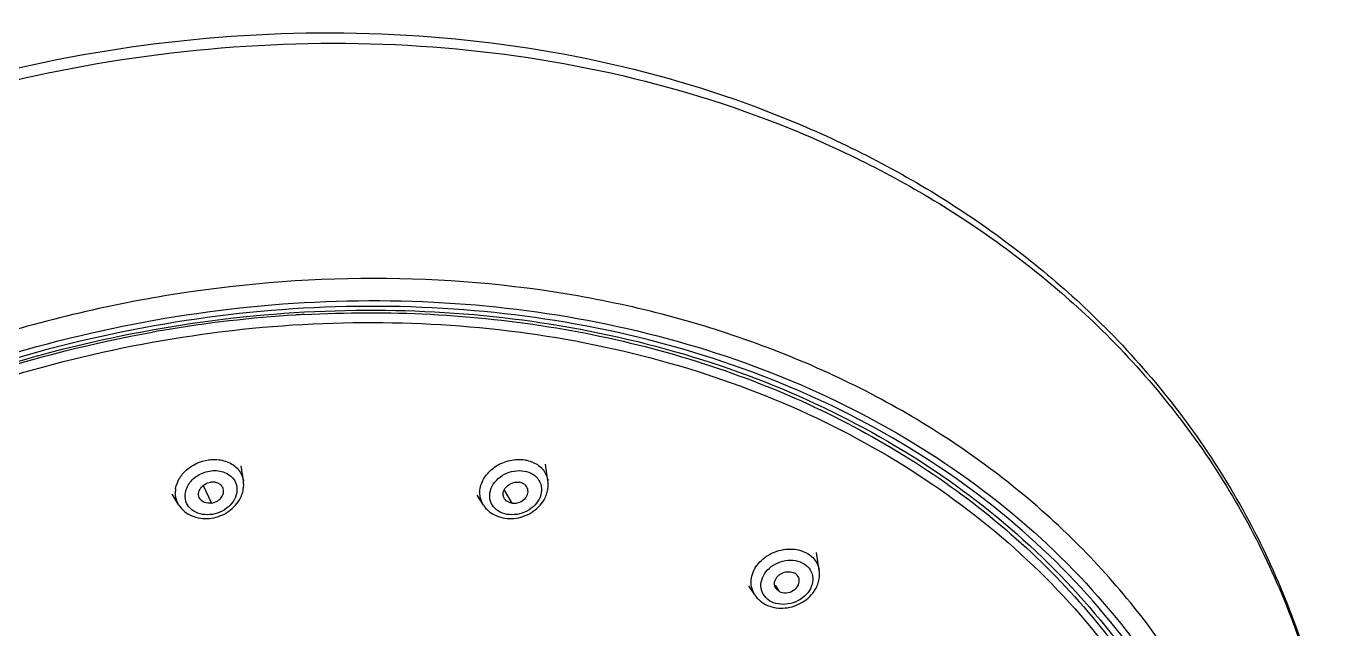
# Model space of a CAD drawing. Extents: x 0 to 3160, y 0 to 2315.
# Drawn here: x 1035.94 to 1082.55, y 1136.59 to 1157.86 of the extents above; entities that cross this region are included whole.
import ezdxf

# ---------------------------------------------------------------- set-up
doc = ezdxf.new("R2010")
doc.units = 0
doc.header["$LTSCALE"] = 3
doc.header["$MEASUREMENT"] = 0
doc.layers.get('0').update_dxf_attribs({"linetype": 'CONTINUOUS'})

msp = doc.modelspace()

# ---------------------------------------------------------------- linework, layer by layer
at = {"color": 7, "linetype": 'Continuous'}
for p, q in [((1043.611, 1141.811), (1043.53, 1142.335)), ((1054.37, 1141.811), (1054.28, 1142.395)), ((1041.332, 1140.953), (1041.089, 1141.334)), ((1052.091, 1140.953), (1051.869, 1141.301)), ((1063.953, 1138.646), (1063.856, 1139.276)), ((1061.674, 1137.788), (1061.472, 1138.105)), ((1062.538, 1137.903), (1062.42, 1138.009))]:
    msp.add_line(p, q, dxfattribs=at)
at = {"color": 9, "linetype": 'Continuous'}
for p, q in [((1042.194, 1141.64), (1042.482, 1141.023)), ((1052.826, 1141.483), (1053.09, 1141.023)), ((1062.394, 1138.125), (1062.538, 1137.903))]:
    msp.add_line(p, q, dxfattribs=at)
for centre, radius, start, end in [((1048.199, 1103.443), 44.308, 93.5363, 99.6716), ((1048.1, 1104.658), 43.09, 93.1201, 93.5043), ((1048.3, 1102.811), 44.948, 99.6632, 100.1241), ((1042.091, 1141.391), 0.886, 170.5007, 180.827)]:
    msp.add_arc(centre, radius, start, end, dxfattribs=at)
at = {"color": 7, "linetype": 'Continuous'}
for centre in [(1042.5, 1141.712), (1053.26, 1141.712), (1062.843, 1138.547)]:
    msp.add_arc(centre, 1.128, 329.4741, 339.948, dxfattribs=at)
for points, knots in [([(1022.6, 1151.556), (1026.847, 1153.814), (1035.915, 1157.136), (1047.851, 1158.034), (1056.968, 1156.637), (1063.284, 1154.595), (1068.964, 1151.599), (1072.264, 1148.973), (1073.738, 1147.536)], [0, 0, 0, 0, 0.264469, 0.52352, 0.648667, 0.7698, 0.88679, 1, 1, 1, 1]), ([(1006.638, 1116.662), (1006.913, 1118.31), (1007.776, 1121.619), (1009.908, 1126.373), (1012.844, 1130.887), (1017.781, 1136.495), (1025.532, 1142.292), (1036.332, 1146.727), (1047.761, 1148.342), (1057.107, 1147.162), (1063.826, 1144.687), (1068.289, 1142.168), (1072.134, 1139.021), (1074.243, 1136.526), (1075.154, 1135.209)], [0, 0, 0, 0, 0.057674, 0.11735, 0.179101, 0.242807, 0.374484, 0.50898, 0.641735, 0.768694, 0.829378, 0.887997, 0.94474, 1, 1, 1, 1]), ([(1073.738, 1147.536), (1075.414, 1145.903), (1078.38, 1142.262), (1081.355, 1135.896), (1082.675, 1128.972), (1082.42, 1124.252), (1082.031, 1121.92)], [0, 0, 0, 0, 0.251042, 0.498265, 0.74639, 1, 1, 1, 1]), ([(1042.071, 1141.185), (1042.04, 1141.236), (1042.008, 1141.365), (1042.085, 1141.554), (1042.241, 1141.699), (1042.381, 1141.75), (1042.453, 1141.76)], [0, 0, 0, 0, 0.221604, 0.461596, 0.72531, 1, 1, 1, 1]), ([(1042.9, 1141.511), (1042.891, 1141.552), (1042.852, 1141.634), (1042.745, 1141.723), (1042.605, 1141.768), (1042.504, 1141.768), (1042.453, 1141.76)], [0, 0, 0, 0, 0.229311, 0.467851, 0.725461, 1, 1, 1, 1]), ([(1042.482, 1141.023), (1042.545, 1141.032), (1042.667, 1141.074), (1042.816, 1141.189), (1042.905, 1141.343), (1042.912, 1141.459), (1042.9, 1141.511)], [0, 0, 0, 0, 0.269956, 0.533078, 0.776718, 1, 1, 1, 1]), ([(1052.79, 1141.305), (1052.783, 1141.366), (1052.809, 1141.503), (1052.949, 1141.661), (1053.143, 1141.76), (1053.293, 1141.771), (1053.364, 1141.76)], [0, 0, 0, 0, 0.224595, 0.474798, 0.739773, 1, 1, 1, 1]), ([(1053.09, 1141.023), (1053.165, 1141.011), (1053.324, 1141.025), (1053.528, 1141.136), (1053.662, 1141.314), (1053.673, 1141.46), (1053.656, 1141.522)], [0, 0, 0, 0, 0.263021, 0.529407, 0.77733, 1, 1, 1, 1]), ([(1053.656, 1141.522), (1053.64, 1141.583), (1053.561, 1141.7), (1053.432, 1141.75), (1053.364, 1141.76)], [0, 0, 0, 0, 0.476536, 1, 1, 1, 1]), ([(1041.332, 1140.953), (1041.385, 1140.869), (1041.521, 1140.718), (1041.876, 1140.505), (1042.423, 1140.436), (1043.043, 1140.645), (1043.365, 1140.957), (1043.472, 1141.139)], [0, 0, 0, 0, 0.118133, 0.23883, 0.488884, 0.747812, 1, 1, 1, 1]), ([(1042.482, 1141.023), (1042.401, 1141.011), (1042.24, 1141.021), (1042.109, 1141.124), (1042.071, 1141.185)], [0, 0, 0, 0, 0.529902, 1, 1, 1, 1]), ([(1052.091, 1140.953), (1052.144, 1140.869), (1052.28, 1140.718), (1052.635, 1140.505), (1053.182, 1140.436), (1053.803, 1140.645), (1054.124, 1140.957), (1054.231, 1141.139)], [0, 0, 0, 0, 0.118133, 0.23883, 0.488884, 0.747812, 1, 1, 1, 1]), ([(1053.09, 1141.023), (1053.037, 1141.031), (1052.938, 1141.064), (1052.86, 1141.137), (1052.834, 1141.178)], [0, 0, 0, 0, 0.520269, 1, 1, 1, 1]), ([(1062.386, 1138.27), (1062.405, 1138.334), (1062.461, 1138.426), (1062.571, 1138.513), (1062.701, 1138.581), (1062.879, 1138.617), (1063.022, 1138.584), (1063.082, 1138.551)], [0, 0, 0, 0, 0.238093, 0.366825, 0.498501, 0.758233, 1, 1, 1, 1]), ([(1063.239, 1138.362), (1063.222, 1138.421), (1063.17, 1138.495), (1063.101, 1138.541), (1063.082, 1138.551)], [0, 0, 0, 0, 0.738864, 1, 1, 1, 1]), ([(1062.42, 1138.009), (1062.395, 1138.046), (1062.362, 1138.133), (1062.373, 1138.226), (1062.386, 1138.27)], [0, 0, 0, 0, 0.49127, 1, 1, 1, 1]), ([(1062.538, 1137.903), (1062.613, 1137.862), (1062.797, 1137.832), (1063.053, 1137.922), (1063.236, 1138.113), (1063.26, 1138.289), (1063.239, 1138.362)], [0, 0, 0, 0, 0.251684, 0.520708, 0.775238, 1, 1, 1, 1]), ([(1061.674, 1137.788), (1061.727, 1137.705), (1061.863, 1137.553), (1062.218, 1137.341), (1062.765, 1137.271), (1063.386, 1137.481), (1063.707, 1137.793), (1063.814, 1137.975)], [0, 0, 0, 0, 0.118133, 0.23883, 0.488884, 0.747812, 1, 1, 1, 1])]:
    msp.add_open_spline(points, degree=3, knots=knots, dxfattribs=at)
at = {"color": 9, "linetype": 'Continuous'}
for points, knots in [([(1022.796, 1151.205), (1027.024, 1153.445), (1036.043, 1156.745), (1047.906, 1157.661), (1056.968, 1156.311), (1063.242, 1154.32), (1068.884, 1151.394), (1072.169, 1148.827), (1073.639, 1147.421)], [0, 0, 0, 0, 0.26505, 0.524518, 0.649712, 0.770722, 0.887374, 1, 1, 1, 1]), ([(1080.296, 1116.772), (1080.641, 1118.84), (1080.874, 1123.019), (1079.743, 1129.155), (1077.164, 1134.812), (1073.249, 1139.751), (1068.169, 1143.779), (1062.133, 1146.75), (1055.378, 1148.564), (1048.161, 1149.163), (1040.751, 1148.529), (1031.02, 1146.091), (1021.997, 1141.397), (1014.632, 1134.858), (1010.209, 1129.287), (1007.027, 1123.226), (1005.796, 1118.916), (1005.438, 1116.771)], [0, 0, 0, 0, 0.057279, 0.113229, 0.168926, 0.225491, 0.283876, 0.344681, 0.408101, 0.473925, 0.541618, 0.610414, 0.747275, 0.814026, 0.878586, 0.940574, 1, 1, 1, 1]), ([(1006.207, 1116.77), (1006.515, 1118.528), (1007.481, 1122.055), (1009.858, 1127.094), (1013.119, 1131.844), (1018.577, 1137.678), (1027.075, 1143.55), (1038.765, 1147.706), (1050.911, 1148.663), (1060.597, 1146.621), (1067.305, 1143.321), (1071.613, 1140.155), (1075.152, 1136.343), (1076.942, 1133.417), (1077.67, 1131.898)], [0, 0, 0, 0, 0.058256, 0.118591, 0.181072, 0.245532, 0.378538, 0.513692, 0.646024, 0.771485, 0.831227, 0.888946, 0.945009, 1, 1, 1, 1]), ([(1077.46, 1131.773), (1076.738, 1133.285), (1074.961, 1136.196), (1071.445, 1139.991), (1067.161, 1143.142), (1060.491, 1146.427), (1050.857, 1148.458), (1038.776, 1147.504), (1027.151, 1143.365), (1018.703, 1137.518), (1013.282, 1131.711), (1010.045, 1126.984), (1007.689, 1121.969), (1006.736, 1118.461), (1006.433, 1116.712)], [0, 0, 0, 0, 0.054994, 0.111057, 0.168777, 0.228521, 0.353993, 0.486343, 0.621509, 0.754513, 0.818966, 0.881436, 0.941758, 1, 1, 1, 1]), ([(1007.058, 1116.534), (1007.331, 1118.167), (1008.184, 1121.443), (1010.292, 1126.148), (1013.192, 1130.614), (1018.067, 1136.16), (1025.718, 1141.895), (1036.382, 1146.289), (1047.674, 1147.9), (1056.916, 1146.749), (1063.57, 1144.315), (1067.998, 1141.832), (1071.819, 1138.726), (1073.92, 1136.26), (1074.829, 1134.958)], [0, 0, 0, 0, 0.057753, 0.117461, 0.179204, 0.242865, 0.374388, 0.508704, 0.641328, 0.768271, 0.829003, 0.887713, 0.944583, 1, 1, 1, 1]), ([(1045.755, 1147.684), (1048.726, 1147.846), (1054.587, 1147.562), (1061.569, 1145.582), (1066.521, 1143.074), (1069.825, 1140.802), (1072.709, 1138.149), (1074.334, 1136.138), (1075.056, 1135.087)], [0, 0, 0, 0, 0.268409, 0.524543, 0.647787, 0.767816, 0.885019, 1, 1, 1, 1]), ([(1073.639, 1147.421), (1075.328, 1145.805), (1078.319, 1142.197), (1081.328, 1135.864), (1082.669, 1128.96), (1082.419, 1124.249), (1082.031, 1121.921)], [0, 0, 0, 0, 0.251318, 0.4983, 0.746183, 1, 1, 1, 1]), ([(1006.784, 1116.695), (1007.082, 1118.482), (1008.048, 1122.071), (1010.474, 1127.19), (1013.827, 1132.001), (1019.455, 1137.876), (1028.205, 1143.695), (1036.26, 1146.321), (1040.399, 1147.06)], [0, 0, 0, 0, 0.113224, 0.230632, 0.352357, 0.478035, 0.737269, 1, 1, 1, 1]), ([(1041.217, 1141.537), (1041.237, 1141.661), (1041.334, 1141.91), (1041.689, 1142.325), (1042.095, 1142.509), (1042.374, 1142.55)], [0, 0, 0, 0, 0.231272, 0.479956, 1, 1, 1, 1]), ([(1042.374, 1142.55), (1042.432, 1142.559), (1042.657, 1142.578), (1042.888, 1142.543), (1043.043, 1142.482)], [0, 0, 0, 0, 0.259552, 1, 1, 1, 1]), ([(1043.043, 1142.482), (1043.189, 1142.424), (1043.454, 1142.248), (1043.588, 1141.956), (1043.611, 1141.811)], [0, 0, 0, 0, 0.514549, 1, 1, 1, 1]), ([(1051.976, 1141.537), (1052.002, 1141.693), (1052.142, 1142.005), (1052.524, 1142.355), (1053.016, 1142.56), (1053.377, 1142.577), (1053.548, 1142.55)], [0, 0, 0, 0, 0.231251, 0.483154, 0.744923, 1, 1, 1, 1]), ([(1053.548, 1142.55), (1053.575, 1142.546), (1053.678, 1142.526), (1053.779, 1142.494), (1053.85, 1142.462)], [0, 0, 0, 0, 0.255167, 1, 1, 1, 1]), ([(1053.85, 1142.462), (1053.984, 1142.401), (1054.227, 1142.225), (1054.349, 1141.949), (1054.37, 1141.811)], [0, 0, 0, 0, 0.512884, 1, 1, 1, 1]), ([(1041.56, 1141.391), (1041.585, 1141.541), (1041.702, 1141.761), (1041.942, 1141.972), (1042.238, 1142.134), (1042.65, 1142.21), (1042.975, 1142.113), (1043.101, 1142.026)], [0, 0, 0, 0, 0.236327, 0.365272, 0.497996, 0.759829, 1, 1, 1, 1]), ([(1043.101, 1142.026), (1043.201, 1141.958), (1043.369, 1141.765), (1043.395, 1141.51), (1043.375, 1141.391)], [0, 0, 0, 0, 0.50219, 1, 1, 1, 1]), ([(1052.319, 1141.391), (1052.337, 1141.497), (1052.426, 1141.71), (1052.67, 1141.962), (1052.993, 1142.13), (1053.35, 1142.191), (1053.693, 1142.136), (1053.973, 1141.965), (1054.14, 1141.697), (1054.151, 1141.49), (1054.134, 1141.391)], [0, 0, 0, 0, 0.121325, 0.252677, 0.39014, 0.526788, 0.656071, 0.775106, 0.887034, 1, 1, 1, 1]), ([(1041.332, 1140.953), (1041.272, 1141.047), (1041.217, 1141.192), (1041.205, 1141.341), (1041.205, 1141.378)], [0, 0, 0, 0, 0.746497, 1, 1, 1, 1]), ([(1043.375, 1141.391), (1043.357, 1141.286), (1043.268, 1141.073), (1043.024, 1140.821), (1042.701, 1140.653), (1042.344, 1140.592), (1042.002, 1140.647), (1041.722, 1140.818), (1041.555, 1141.086), (1041.544, 1141.293), (1041.56, 1141.391)], [0, 0, 0, 0, 0.121323, 0.252671, 0.390131, 0.526779, 0.656064, 0.775111, 0.887043, 1, 1, 1, 1]), ([(1052.091, 1140.953), (1052.036, 1141.039), (1051.984, 1141.17), (1051.968, 1141.305), (1051.966, 1141.34)], [0, 0, 0, 0, 0.747318, 1, 1, 1, 1]), ([(1054.134, 1141.391), (1054.117, 1141.286), (1054.028, 1141.073), (1053.784, 1140.821), (1053.461, 1140.653), (1053.104, 1140.592), (1052.761, 1140.647), (1052.481, 1140.818), (1052.314, 1141.086), (1052.303, 1141.293), (1052.319, 1141.391)], [0, 0, 0, 0, 0.121323, 0.252671, 0.390131, 0.526779, 0.656064, 0.775111, 0.887043, 1, 1, 1, 1]), ([(1061.559, 1138.373), (1061.591, 1138.56), (1061.732, 1138.837), (1062.026, 1139.111), (1062.392, 1139.328), (1062.909, 1139.448), (1063.328, 1139.357), (1063.501, 1139.263)], [0, 0, 0, 0, 0.234828, 0.362618, 0.49438, 0.756396, 1, 1, 1, 1]), ([(1061.903, 1138.227), (1061.92, 1138.333), (1062.009, 1138.546), (1062.253, 1138.798), (1062.576, 1138.966), (1062.933, 1139.027), (1063.276, 1138.972), (1063.556, 1138.801), (1063.723, 1138.533), (1063.734, 1138.325), (1063.717, 1138.227)], [0, 0, 0, 0, 0.121325, 0.252677, 0.39014, 0.526788, 0.656071, 0.775106, 0.887034, 1, 1, 1, 1]), ([(1063.501, 1139.263), (1063.522, 1139.252), (1063.601, 1139.206), (1063.673, 1139.148), (1063.722, 1139.1)], [0, 0, 0, 0, 0.254839, 1, 1, 1, 1]), ([(1063.722, 1139.1), (1063.783, 1139.039), (1063.887, 1138.898), (1063.94, 1138.731), (1063.953, 1138.646)], [0, 0, 0, 0, 0.50306, 1, 1, 1, 1]), ([(1063.717, 1138.227), (1063.7, 1138.121), (1063.611, 1137.909), (1063.367, 1137.657), (1063.044, 1137.488), (1062.687, 1137.427), (1062.344, 1137.483), (1062.064, 1137.653), (1061.897, 1137.921), (1061.886, 1138.129), (1061.903, 1138.227)], [0, 0, 0, 0, 0.121323, 0.252671, 0.390131, 0.526779, 0.656064, 0.775111, 0.887043, 1, 1, 1, 1])]:
    msp.add_open_spline(points, degree=3, knots=knots, dxfattribs=at)
at = {"color": 7, "linetype": 'Continuous'}
for points in [[(1043.608, 1141.508), (1043.625, 1141.608), (1043.626, 1141.711), (1043.611, 1141.811)], [(1054.368, 1141.508), (1054.384, 1141.608), (1054.385, 1141.711), (1054.37, 1141.811)], [(1043.56, 1141.325), (1043.581, 1141.384), (1043.598, 1141.446), (1043.608, 1141.508)], [(1054.319, 1141.325), (1054.341, 1141.384), (1054.357, 1141.446), (1054.368, 1141.508)], [(1052.834, 1141.178), (1052.81, 1141.216), (1052.795, 1141.26), (1052.79, 1141.305)], [(1063.951, 1138.344), (1063.967, 1138.443), (1063.969, 1138.547), (1063.953, 1138.646)], [(1063.902, 1138.161), (1063.924, 1138.22), (1063.94, 1138.282), (1063.951, 1138.344)]]:
    msp.add_open_spline(points, degree=3, dxfattribs=at)
at = {"color": 9, "linetype": 'Continuous'}
for points in [[(1051.966, 1141.34), (1051.962, 1141.406), (1051.965, 1141.472), (1051.976, 1141.537)], [(1061.552, 1138.141), (1061.544, 1138.218), (1061.547, 1138.297), (1061.559, 1138.373)], [(1061.674, 1137.788), (1061.607, 1137.893), (1061.564, 1138.017), (1061.552, 1138.141)]]:
    msp.add_open_spline(points, degree=3, dxfattribs=at)

doc.saveas('drawing.dxf')
